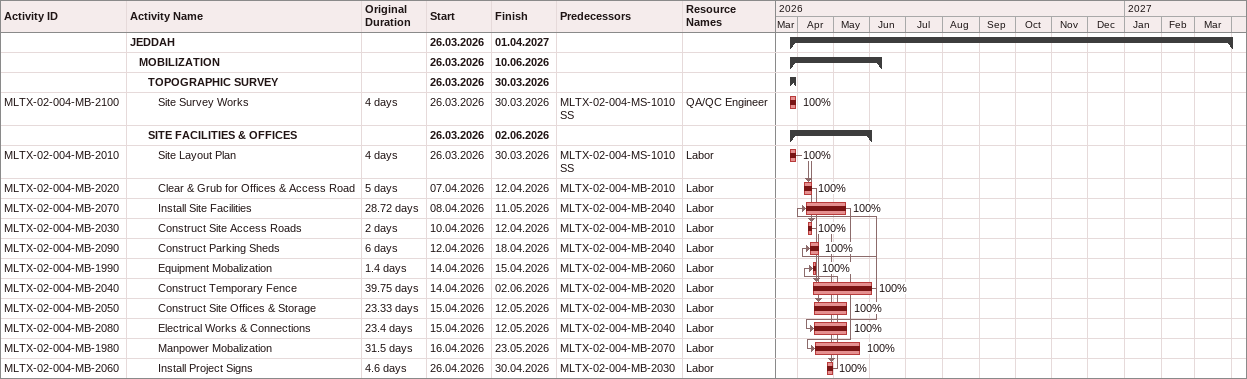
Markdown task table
| ID | Level | Task | Original duration | Start | Finish | Predecessors | Resources | % complete |
|---|---|---|---|---|---|---|---|---|
|  | 1 | **JEDDAH** |  | 2026-03-26 | 2027-04-01 |  |  |  |
|  | 2 | **MOBILIZATION** |  | 2026-03-26 | 2026-06-10 |  |  |  |
|  | 3 | **TOPOGRAPHIC SURVEY** |  | 2026-03-26 | 2026-03-30 |  |  |  |
| MLTX-02-004-MB-2100 | 4 | Site Survey Works | 4d | 2026-03-26 | 2026-03-30 | MLTX-02-004-MS-1010SS | QA/QC Engineer | 100 |
|  | 3 | **SITE FACILITIES & OFFICES** |  | 2026-03-26 | 2026-06-02 |  |  |  |
| MLTX-02-004-MB-2010 | 4 | Site Layout Plan | 4d | 2026-03-26 | 2026-03-30 | MLTX-02-004-MS-1010SS | Labor | 100 |
| MLTX-02-004-MB-2020 | 4 | Clear & Grub for Offices & Access Road | 5d | 2026-04-07 | 2026-04-12 | MLTX-02-004-MB-2010 | Labor | 100 |
| MLTX-02-004-MB-2070 | 4 | Install Site Facilities | 28.72d | 2026-04-08 | 2026-05-11 | MLTX-02-004-MB-2040 | Labor | 100 |
| MLTX-02-004-MB-2030 | 4 | Construct Site Access Roads | 2d | 2026-04-10 | 2026-04-12 | MLTX-02-004-MB-2010 | Labor | 100 |
| MLTX-02-004-MB-2090 | 4 | Construct Parking Sheds | 6d | 2026-04-12 | 2026-04-18 | MLTX-02-004-MB-2040 | Labor | 100 |
| MLTX-02-004-MB-1990 | 4 | Equipment Mobalization | 1.4d | 2026-04-14 | 2026-04-15 | MLTX-02-004-MB-2060 | Labor | 100 |
| MLTX-02-004-MB-2040 | 4 | Construct Temporary Fence | 39.75d | 2026-04-14 | 2026-06-02 | MLTX-02-004-MB-2020 | Labor | 100 |
| MLTX-02-004-MB-2050 | 4 | Construct Site Offices & Storage | 23.33d | 2026-04-15 | 2026-05-12 | MLTX-02-004-MB-2030 | Labor | 100 |
| MLTX-02-004-MB-2080 | 4 | Electrical Works & Connections | 23.4d | 2026-04-15 | 2026-05-12 | MLTX-02-004-MB-2040 | Labor | 100 |
| MLTX-02-004-MB-1980 | 4 | Manpower Mobalization | 31.5d | 2026-04-16 | 2026-05-23 | MLTX-02-004-MB-2070 | Labor | 100 |
| MLTX-02-004-MB-2060 | 4 | Install Project Signs | 4.6d | 2026-04-26 | 2026-04-30 | MLTX-02-004-MB-2030 | Labor | 100 |
